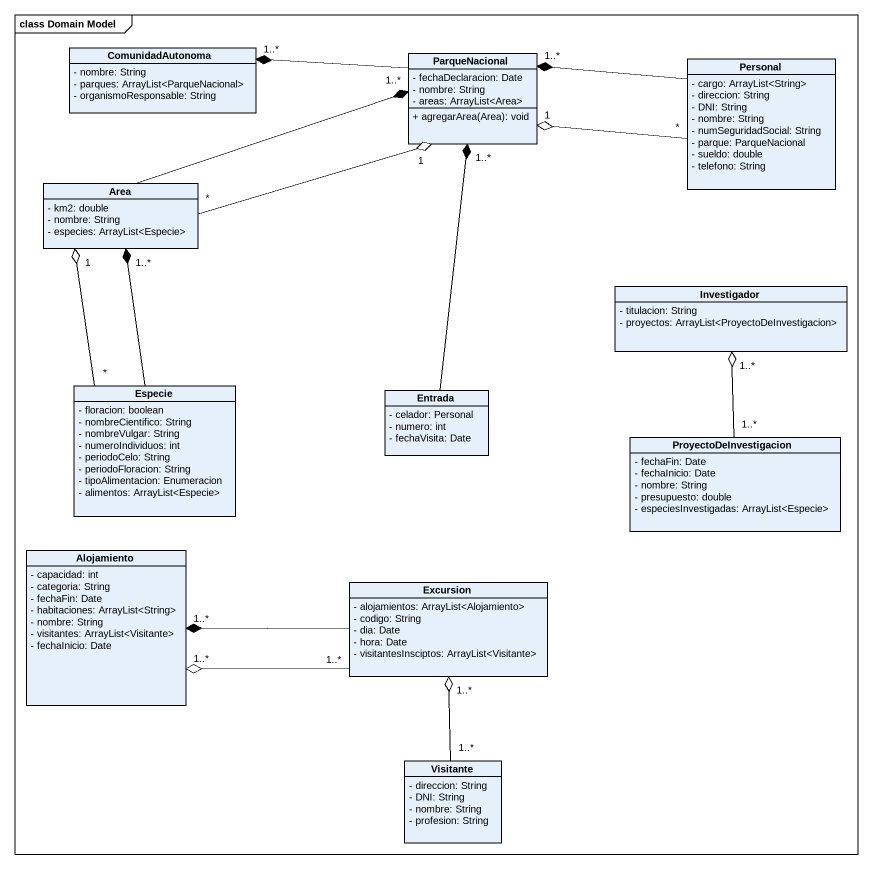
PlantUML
@startuml
mainframe class Domain Model
hide circle
hide empty members
skinparam classAttributeIconSize 0
class ComunidadAutonoma {
  - nombre: String
  - parques: ArrayList<ParqueNacional>
  - organismoResponsable: String
}
class ParqueNacional {
  - fechaDeclaracion: Date
  - nombre: String
  - areas: ArrayList<Area>
  + agregarArea(Area): void
}
class Personal {
  - cargo: ArrayList<String>
  - direccion: String
  - DNI: String
  - nombre: String
  - numSeguridadSocial: String
  - parque: ParqueNacional
  - sueldo: double
  - telefono: String
}
class Area {
  - km2: double
  - nombre: String
  - especies: ArrayList<Especie>
}
class Investigador {
  - titulacion: String
  - proyectos: ArrayList<ProyectoDeInvestigacion>
}
class Especie {
  - floracion: boolean
  - nombreCientifico: String
  - nombreVulgar: String
  - numeroIndividuos: int
  - periodoCelo: String
  - periodoFloracion: String
  - tipoAlimentacion: Enumeracion
  - alimentos: ArrayList<Especie>
}
class Entrada {
  - celador: Personal
  - numero: int
  - fechaVisita: Date
}
class ProyectoDeInvestigacion {
  - fechaFin: Date
  - fechaInicio: Date
  - nombre: String
  - presupuesto: double
  - especiesInvestigadas: ArrayList<Especie>
}
class Alojamiento {
  - capacidad: int
  - categoria: String
  - fechaFin: Date
  - habitaciones: ArrayList<String>
  - nombre: String
  - visitantes: ArrayList<Visitante>
  - fechaInicio: Date
}
class Excursion {
  - alojamientos: ArrayList<Alojamiento>
  - codigo: String
  - dia: Date
  - hora: Date
  - visitantesInsciptos: ArrayList<Visitante>
}
class Visitante {
  - direccion: String
  - DNI: String
  - nombre: String
  - profesion: String
}
ParqueNacional -left-* "1..*" ComunidadAutonoma
Personal -left-* "1..*" ParqueNacional
Personal "*" -left-o "1" ParqueNacional
Area -right-* "1..*" ParqueNacional
Area "*" -right-o "1" ParqueNacional
Especie -up-* "1..*" Area
Especie "*" -up-o "1" Area
Entrada -up-* "1..*" ParqueNacional
ProyectoDeInvestigacion "1..*" -up-o "1..*" Investigador
Excursion "1..*" -left-o "1..*" Alojamiento
Excursion -left-* "1..*" Alojamiento
Visitante "1..*" -up-o "1..*" Excursion
@enduml
